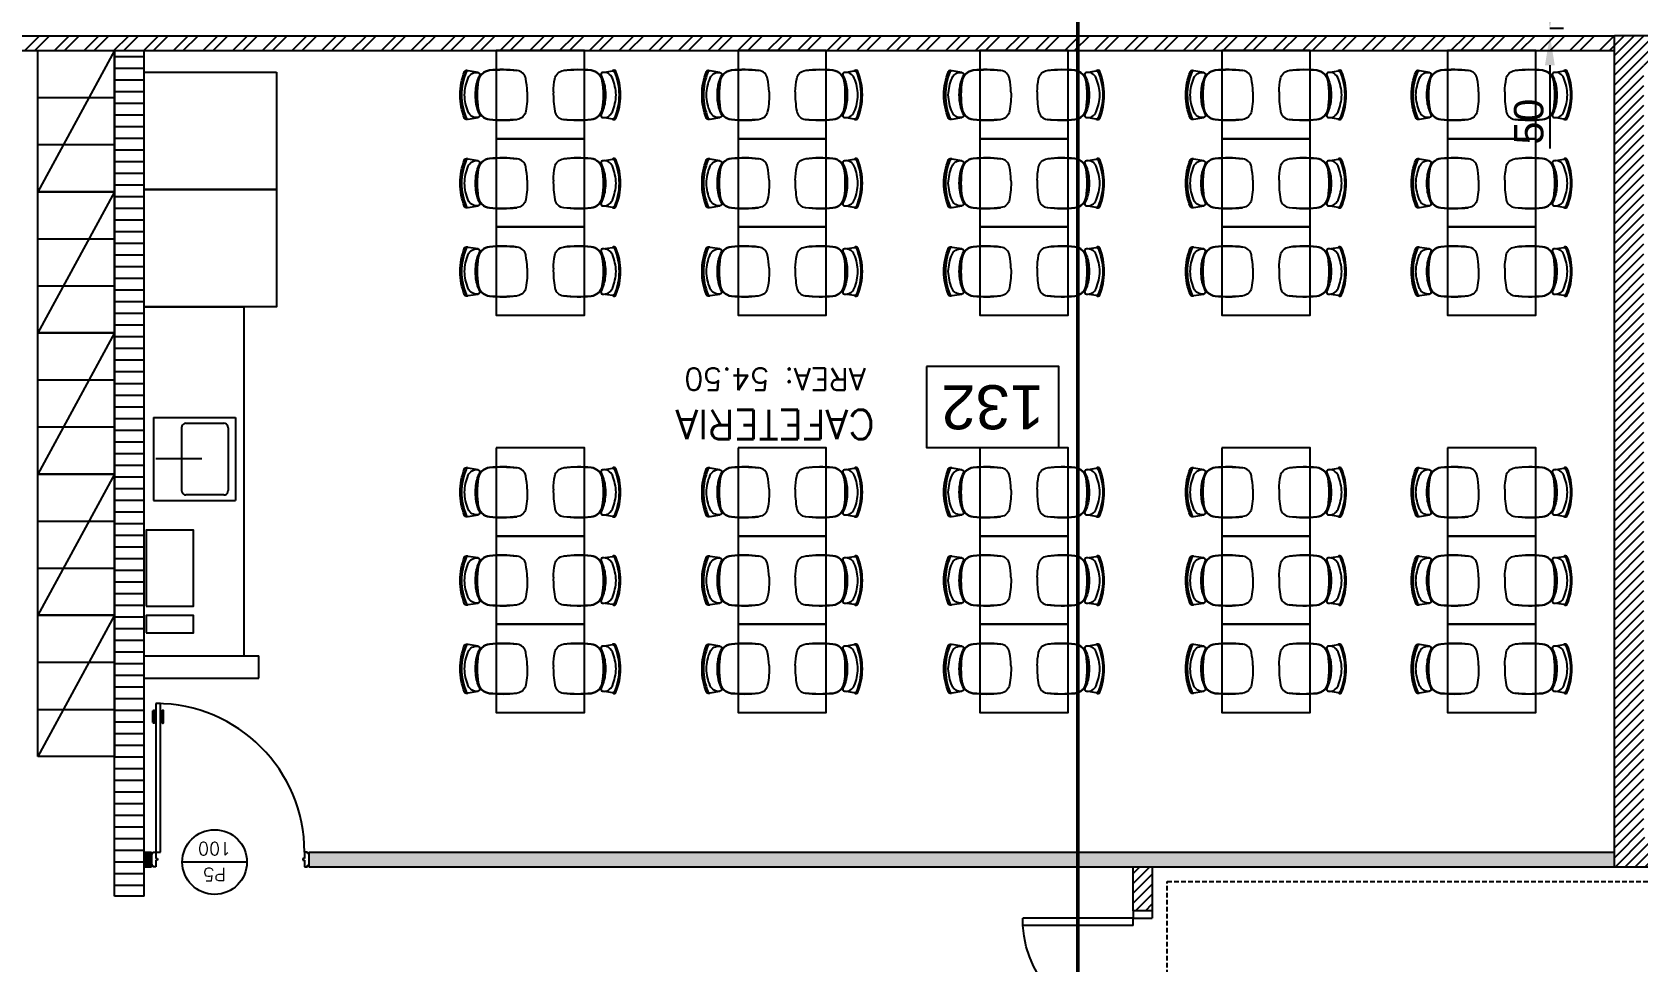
# Model space of a CAD drawing. Header units: millimetres. Extents: x 1478096 to 1808313, y 619971 to 762366.
# Drawn here: x 1532534 to 1543454, y 655871 to 662193 of the extents above; entities that cross this region are included whole.
import ezdxf
from ezdxf.enums import TextEntityAlignment as Align

# ---------------------------------------------------------------- set-up
doc = ezdxf.new("R2010")
doc.units = ezdxf.units.MM
doc.header["$LTSCALE"] = 10
doc.linetypes.add('CENTERX2', pattern=[4, 2.5, -0.5, 0.5, -0.5])
doc.linetypes.add('HIDDEN2', pattern=[4.7625, 3.175, -1.5875])
for name, color, linetype in [('A-HATCH-BLOQUE', 241, 'Continuous'), ('A-HATCH-DURLOCK', 252, 'Continuous'), ('A-HATCH-MAMPOSTERIA', 104, 'Continuous'), ('COSTAN-CAM-EJES', 251, 'CENTERX2'), ('COSTAN-EXH-COTAS', 7, 'Continuous'), ('DC-ARQ-0 TEXTOS', 7, 'Continuous'), ('DC-ARQ-CARPINTERIAS', 7, 'Continuous'), ('DC-ARQ-EQUIP. OFICINAS', 33, 'Continuous'), ('DC-ARQ-LOCKERS', 7, 'Continuous'), ('DC-ARQ-MURO BLOQUE', 181, 'Continuous'), ('DC-ARQ-MURO DE BLOQUE', 7, 'Continuous'), ('DC-ARQ-MURO LAD. CERÁMICO', 54, 'Continuous'), ('DC-ARQ-PAINEL DURLOCK', 7, 'Continuous'), ('TXT CARPINTERIAS', 2, 'Continuous')]:
    doc.layers.add(name, color=color, linetype=linetype)
doc.styles.add('costan', font='ARIAL.TTF')
doc.styles.add('ROMANS', font='romans')
doc.styles.get("Standard").update_dxf_attribs({"font": 'ARIAL.TTF'})
doc.dimstyles.new('COSTAN-MM-100', dxfattribs={"dimtxt": 200, "dimasz": 200, "dimexe": 0, "dimexo": 0, "dimgap": 40, "dimtad": 1, "dimdec": 0, "dimzin": 0, "dimdsep": 46, "dimtxsty": 'costan', "dimblk1": 'ARCHTICK', "dimblk2": 'ARCHTICK', "dimcen": 0, "dimclrd": 256, "dimclre": 256, "dimclrt": 256, "dimadec": 0, "dimazin": 0, "dimtfac": 1, "dimtdec": 0, "dimtofl": 0, "dimtmove": 0, "dimatfit": 3, "dimfxl": 0, "dimtolj": 1, "dimtzin": 0, "dimarcsym": 0})
pattern_1 = [(225, (3172020.15, 1376323.11), (101.027881, -101.027881), []), (225, (3171952.8, 1376323.11), (101.027881, -101.027881), [])]
pattern_2 = [(225, (3172020.15, 1376323.114), (33.6759605, -33.6759605), [])]

# ---------------------------------------------------------------- blocks, each defined once
blk = doc.blocks.new('RE-PLANTABASE(XREF)$0$LJ-PLANTA BASE(XREF)$0$SE-PM01$0$LR-PM01$0$SILLA')
at = {"layer": 'DC-ARQ-EQUIP. OFICINAS'}
for p, q in [((-0.053, 0.418), (-0.053, 0.434)), ((0.069, 0.418), (0.069, 0.434))]:
    blk.add_line(p, q, dxfattribs=at)
for points in [[(0.229, 0.495, 0.482052), (0.224, 0.524, 0.097119), (0.027, 0.562, 0.097119), (-0.171, 0.524, 0.48266), (-0.175, 0.494)], [(-0.162, 0.412), (-0.175, 0.494, -0.349153), (-0.165, 0.512, -0.09418), (0.027, 0.55, -0.094192), (0.218, 0.512, -0.349216), (0.229, 0.494), (0.216, 0.412)], [(0, 0, -0.036492), (-0.109, 0.012, -0.328643), (-0.178, 0.084, -0.05523), (-0.18, 0.316, -0.340817), (-0.09, 0.41, -0.077917), (0.144, 0.41, -0.200555), (0.214, 0.367, -0.200555)], [(0.214, 0.367, 0.200555), (0.144, 0.41, 0.077917), (-0.09, 0.41, 0.340817), (-0.18, 0.316, 0.054462), (-0.178, 0.088)], [(0, 0, 0.054278), (0.163, 0.012, 0.328643), (0.231, 0.084, 0.05523), (0.233, 0.316, 0.340817), (0.144, 0.41, 0.077917), (-0.09, 0.41, 0.200555), (-0.16, 0.367, 0.200555)], [(-0.16, 0.367, -0.200555), (-0.09, 0.41, -0.077917), (0.144, 0.41, -0.340817), (0.233, 0.316, -0.054462), (0.232, 0.088)]]:
    blk.add_lwpolyline(points, format="xyb", dxfattribs=at)
blk.add_lwpolyline([(-0.137, 0.399, -0.10021), (-0.015, 0.434, -0.045601), (0.069, 0.434, -0.10021), (0.191, 0.399, 0.520466), (0.216, 0.412, 0.340461), (0.169, 0.494, 0.089601), (0.027, 0.525, 0.089601), (-0.115, 0.494, 0.340461), (-0.162, 0.412, 0.520466)], format="xyb", close=True, dxfattribs=at)
blk = doc.blocks.new('Locker 12 puertas')
at = {"layer": 'DC-ARQ-LOCKERS'}
for p, q in [((0, -0.96), (0.522, 0)), ((0.522, -0.32), (0, -0.32)), ((0.522, -0.64), (0, -0.64)), ((0.522, -0.96), (0.014, -0.96))]:
    blk.add_line(p, q, dxfattribs=at)
blk.add_lwpolyline([(0.522, 0), (0.522, -0.96), (0, -0.96), (0, 0)], close=True, dxfattribs=at)
blk = doc.blocks.new('PUERTAS 01')
at = {"layer": 'DC-ARQ-CARPINTERIAS'}
for p, q in [((1639.635, 694.416), (1639.625, 694.416)), ((1639.635, 694.406), (1639.635, 694.416)), ((1639.725, 694.416), (1639.715, 694.416)), ((1639.715, 694.416), (1639.715, 694.406)), ((1639.625, 694.386), (1639.625, 694.406)), ((1639.625, 694.406), (1639.635, 694.406)), ((1639.67, 694.386), (1639.625, 694.386)), ((1639.67, 694.376), (1639.67, 694.386)), ((1639.68, 694.376), (1639.67, 694.376)), ((1639.725, 694.386), (1639.68, 694.386)), ((1639.68, 694.386), (1639.68, 694.376)), ((1639.715, 694.406), (1639.725, 694.406)), ((1639.725, 694.406), (1639.725, 694.386)), ((1639.725, 694.386), (1639.725, 694.354)), ((1640.734, 694.386), (1639.725, 694.386)), ((1639.725, 694.354), (1640.734, 694.354)), ((1640.602, 694.399), (1640.602, 694.403)), ((1640.602, 694.341), (1640.602, 694.337)), ((1640.606, 694.406), (1640.684, 694.406)), ((1640.684, 694.396), (1640.606, 694.396)), ((1640.684, 694.344), (1640.606, 694.344)), ((1640.606, 694.334), (1640.684, 694.334)), ((1640.662, 694.386), (1640.662, 694.396)), ((1640.662, 694.354), (1640.662, 694.344)), ((1640.677, 694.386), (1640.677, 694.396)), ((1640.677, 694.354), (1640.677, 694.344)), ((1640.687, 694.403), (1640.687, 694.399)), ((1640.687, 694.337), (1640.687, 694.341)), ((1640.734, 694.354), (1640.734, 694.386)), ((1639.67, 693.376), (1639.625, 693.376)), ((1639.625, 693.376), (1639.625, 693.356)), ((1639.625, 693.356), (1639.635, 693.356)), ((1639.635, 693.346), (1639.625, 693.346)), ((1639.635, 693.356), (1639.635, 693.346)), ((1639.68, 693.386), (1639.67, 693.386)), ((1639.67, 693.386), (1639.67, 693.376)), ((1639.68, 693.376), (1639.68, 693.386)), ((1639.725, 693.376), (1639.68, 693.376)), ((1639.715, 693.346), (1639.715, 693.356)), ((1639.715, 693.356), (1639.725, 693.356)), ((1639.725, 693.346), (1639.715, 693.346)), ((1639.725, 693.356), (1639.725, 693.376))]:
    blk.add_line(p, q, dxfattribs=at)
for centre, radius, start, end in [((1639.725, 694.386), 1.01, 270, 0), ((1640.606, 694.403), 0.00354, 90, 180), ((1640.606, 694.399), 0.00354, 180, 270), ((1640.606, 694.341), 0.00354, 90, 180), ((1640.606, 694.337), 0.00354, 180, 270), ((1640.684, 694.403), 0.00354, 0, 90), ((1640.684, 694.399), 0.00354, 270, 0), ((1640.684, 694.341), 0.00354, 0, 90), ((1640.684, 694.337), 0.00354, 270, 0)]:
    blk.add_arc(centre, radius, start, end, dxfattribs=at)
blk = doc.blocks.new('A$C252222FB')
at = {"layer": 'DC-ARQ-CARPINTERIAS'}
for p, q in [((0, 0.88), (0.05, 0.88)), ((0.05, 0.75), (0.05, 0.88)), ((1.2, 0.88), (1.15, 0.88)), ((1.15, 0.75), (1.15, 0.88)), ((0, 0.75), (0.05, 0.75)), ((0.1, 0.75), (0.05, 0.75)), ((0.05, 0.75), (0.05, 0.4)), ((0.1, 0.75), (0.1, 0.4)), ((1.1, 0.75), (1.15, 0.75)), ((1.1, 0.75), (1.1, 0)), ((1.2, 0.75), (1.15, 0.75)), ((1.15, 0.75), (1.15, 0)), ((0.1, 0.4), (0.05, 0.4)), ((1.1, 0), (1.15, 0)), ((1.1, 0), (1.15, 0))]:
    blk.add_line(p, q, dxfattribs=at)
for centre, radius, start, end in [((0.038, 0.755), 0.36, 279.8989, 359.2134), ((1.15, 0.75), 0.752, 180, 266.1859)]:
    blk.add_arc(centre, radius, start, end, dxfattribs=at)
blk = doc.blocks.new('SIMB-CAR')
blk.add_line((-0.5, 0), (0.5, 0))
blk.add_circle((0, 0), 0.5)
at = {"style": 'ROMANS'}
for tag, p in [('TIPO', (0, 0.192)), ('NUMERO', (0, -0.205))]:
    blk.add_attdef(tag, text='', height=0.2, dxfattribs=at).set_placement(p, align=Align.MIDDLE)
blk = doc.blocks.new('*D490')
at = {"layer": 'COSTAN-EXH-COTAS', "lineweight": -2, "transparency": 16777216}
for p, q in [((1542856, 662418), (1542856, 662618)), ((1542948, 662218), (1542856, 662218)), ((1542856, 661968), (1542856, 661402))]:
    blk.add_line(p, q, dxfattribs=at)
at = {"layer": 'COSTAN-EXH-COTAS', "transparency": 16777216}
for points in [[(1542822, 662418), (1542889, 662418), (1542856, 662218)], [(1542822, 661968), (1542889, 661968), (1542856, 662168)]]:
    blk.add_solid(points, dxfattribs=at)
at = {"layer": 'Defpoints', "color": 0, "transparency": 16777216}
for p in [(1542948, 662218), (1542856, 662168), (1542856, 662168)]:
    blk.add_point(p, dxfattribs=at)
at = {"layer": 'COSTAN-EXH-COTAS', "transparency": 16777216, "insert": (1542713, 661585), "char_height": 200, "attachment_point": 5, "rotation": 90, "style": 'costan'}
blk.add_mtext('\\A1;50', dxfattribs=at)
blk = doc.blocks.new('_ARCHTICK')
at = {"color": 0, "linetype": 'ByBlock', "const_width": 0.15}
blk.add_lwpolyline([(-0.5, -0.5), (0.5, 0.5)], dxfattribs=at)

msp = doc.modelspace()

# ---------------------------------------------------------------- hatches: boundary and pattern name
at = {"layer": 'A-HATCH-BLOQUE'}
h = msp.add_hatch(dxfattribs=at)
h.set_pattern_fill('ANSI31', color=256, scale=15, angle=180)
h.set_pattern_definition(pattern_2)
h.paths.add_polyline_path([(1543295.016, 656518.17), (1544325.016, 656518.17), (1544325.016, 656718.17), (1543495.016, 656718.17), (1543495.007, 661968.17), (1545395.007, 661968.17), (1545395.016, 656518.17), (1545595.016, 656518.17), (1545595.007, 662168.17), (1543295.007, 662168.17)])
h = msp.add_hatch(dxfattribs=at)
h.set_pattern_fill('ANSI31', color=256, scale=15, angle=180)
h.set_pattern_definition(pattern_2)
h.paths.add_polyline_path([(1540021.966, 656218.17), (1540151.966, 656218.17), (1540151.966, 656518.17), (1540021.966, 656518.17)])
at = {"layer": 'A-HATCH-DURLOCK'}
h = msp.add_hatch(dxfattribs=at)
h.set_pattern_fill('ANSI32', color=256, scale=15, angle=180)
h.set_pattern_definition(pattern_1)
h.paths.add_polyline_path([(1525095.031, 662168.17), (1525095.031, 662068.17), (1539810.019, 662068.17), (1539810.019, 662168.17)])
h = msp.add_hatch(dxfattribs=at)
h.set_pattern_fill('ANSI32', color=256, scale=15, angle=180)
h.set_pattern_definition(pattern_1)
h.paths.add_polyline_path([(1539810.019, 662068.17), (1543295.007, 662068.17), (1543295.007, 662168.17), (1539810.019, 662168.17)])
h = msp.add_hatch(color=256, dxfattribs=at)
h.dxf.hatch_style = 1
h.paths.add_polyline_path([(1533295.016, 656518.17), (1533345.958, 656518.17), (1533345.958, 656618.17), (1533295.016, 656618.17)])
h = msp.add_hatch(color=256, dxfattribs=at)
h.dxf.hatch_style = 1
h.paths.add_polyline_path([(1534415.958, 656518.17), (1543295.016, 656518.17), (1543295.016, 656618.17), (1534415.958, 656618.17)])
at = {"layer": 'A-HATCH-MAMPOSTERIA'}
h = msp.add_hatch(dxfattribs=at)
h.set_pattern_fill('ANSI31', color=256, scale=25, angle=315, style=0)
h.set_pattern_definition([(360, (3172020.15, 1376323.11), (2e-14, 79.375), [])])
h.paths.add_polyline_path([(1533095.016, 656318.17), (1533295.016, 656318.17), (1533295.007, 662068.17), (1533095.007, 662068.17)])

# ---------------------------------------------------------------- linework, layer by layer
at = {"layer": 'A-HATCH-DURLOCK'}
msp.add_line((1533295.016, 656518.17), (1533295.016, 656618.17), dxfattribs=at)
at = {"layer": 'COSTAN-CAM-EJES', "const_width": 25}
msp.add_lwpolyline([(1539645.049, 619983.43), (1539645.049, 762353.176)], dxfattribs=at)
at = {"layer": 'DC-ARQ-0 TEXTOS'}
msp.add_lwpolyline([(1538616.546, 659919.554), (1538616.546, 659369.554), (1539516.546, 659369.554), (1539516.546, 659919.554)], close=True, dxfattribs=at)
at = {"layer": 'DC-ARQ-EQUIP. OFICINAS'}
for p, q in [((1533295.008, 660325.199), (1533976.952, 660325.199)), ((1533976.952, 657951.075), (1533976.952, 660325.199)), ((1533359.673, 659571.845), (1533917.684, 659571.845)), ((1533359.673, 659571.845), (1533359.673, 659007.92)), ((1533550.624, 659503.26), (1533550.624, 659076.506)), ((1533579.413, 659533.742), (1533838.514, 659533.742)), ((1533867.303, 659503.26), (1533867.303, 659076.506)), ((1533917.684, 659571.845), (1533917.684, 659007.92)), ((1533375.106, 659293.248), (1533688.595, 659293.248)), ((1533838.514, 659046.023), (1533579.413, 659046.023)), ((1533359.673, 659007.92), (1533917.684, 659007.92)), ((1533295.008, 657951.075), (1534076.952, 657951.075)), ((1534076.952, 657801.075), (1534076.952, 657951.075)), ((1533295.008, 657801.075), (1534076.952, 657801.075))]:
    msp.add_line(p, q, dxfattribs=at)
for points in [[(1535689.91, 662068.17), (1535689.91, 661468.17), (1536289.91, 661468.17), (1536289.91, 662068.17)], [(1537334.933, 662068.17), (1537334.933, 661468.17), (1537934.933, 661468.17), (1537934.933, 662068.17)], [(1538979.956, 662068.17), (1538979.956, 661468.17), (1539579.956, 661468.17), (1539579.956, 662068.17)], [(1540624.979, 662068.17), (1540624.979, 661468.17), (1541224.979, 661468.17), (1541224.979, 662068.17)], [(1542160.002, 662068.17), (1542160.002, 661468.17), (1542760.002, 661468.17), (1542760.002, 662068.17)], [(1534196.082, 661919.999), (1534196.082, 661122.599), (1533295.007, 661122.599), (1533295.007, 661919.999)], [(1535689.91, 661468.17), (1535689.91, 660868.17), (1536289.91, 660868.17), (1536289.91, 661468.17)], [(1537334.933, 661468.17), (1537334.933, 660868.17), (1537934.933, 660868.17), (1537934.933, 661468.17)], [(1538979.956, 661468.17), (1538979.956, 660868.17), (1539579.956, 660868.17), (1539579.956, 661468.17)], [(1540624.979, 661468.17), (1540624.979, 660868.17), (1541224.979, 660868.17), (1541224.979, 661468.17)], [(1542160.002, 661468.17), (1542160.002, 660868.17), (1542760.002, 660868.17), (1542760.002, 661468.17)], [(1534196.082, 661122.599), (1534196.082, 660325.199), (1533295.007, 660325.199), (1533295.007, 661122.599)], [(1535689.91, 660868.17), (1535689.91, 660268.17), (1536289.91, 660268.17), (1536289.91, 660868.17)], [(1537334.933, 660868.17), (1537334.933, 660268.17), (1537934.933, 660268.17), (1537934.933, 660868.17)], [(1538979.956, 660868.17), (1538979.956, 660268.17), (1539579.956, 660268.17), (1539579.956, 660868.17)], [(1540624.979, 660868.17), (1540624.979, 660268.17), (1541224.979, 660268.17), (1541224.979, 660868.17)], [(1542160.002, 660868.17), (1542160.002, 660268.17), (1542760.002, 660268.17), (1542760.002, 660868.17)], [(1535689.91, 659366.876), (1535689.91, 658766.876), (1536289.91, 658766.876), (1536289.91, 659366.876)], [(1537334.933, 659366.876), (1537334.933, 658766.876), (1537934.933, 658766.876), (1537934.933, 659366.876)], [(1538979.956, 659366.876), (1538979.956, 658766.876), (1539579.956, 658766.876), (1539579.956, 659366.876)], [(1540624.979, 659366.876), (1540624.979, 658766.876), (1541224.979, 658766.876), (1541224.979, 659366.876)], [(1542160.002, 659366.876), (1542160.002, 658766.876), (1542760.002, 658766.876), (1542760.002, 659366.876)], [(1533309.192, 658289.18), (1533630.491, 658289.18), (1533630.491, 658807.328), (1533309.192, 658807.328)], [(1535689.91, 658766.876), (1535689.91, 658166.876), (1536289.91, 658166.876), (1536289.91, 658766.876)], [(1537334.933, 658766.876), (1537334.933, 658166.876), (1537934.933, 658166.876), (1537934.933, 658766.876)], [(1538979.956, 658766.876), (1538979.956, 658166.876), (1539579.956, 658166.876), (1539579.956, 658766.876)], [(1540624.979, 658766.876), (1540624.979, 658166.876), (1541224.979, 658166.876), (1541224.979, 658766.876)], [(1542160.002, 658766.876), (1542160.002, 658166.876), (1542760.002, 658166.876), (1542760.002, 658766.876)], [(1533309.192, 658108.537), (1533630.491, 658108.537), (1533630.491, 658225.73), (1533309.192, 658225.73)], [(1535689.91, 658166.876), (1535689.91, 657566.876), (1536289.91, 657566.876), (1536289.91, 658166.876)], [(1537334.933, 658166.876), (1537334.933, 657566.876), (1537934.933, 657566.876), (1537934.933, 658166.876)], [(1538979.956, 658166.876), (1538979.956, 657566.876), (1539579.956, 657566.876), (1539579.956, 658166.876)], [(1540624.979, 658166.876), (1540624.979, 657566.876), (1541224.979, 657566.876), (1541224.979, 658166.876)], [(1542160.002, 658166.876), (1542160.002, 657566.876), (1542760.002, 657566.876), (1542760.002, 658166.876)]]:
    msp.add_lwpolyline(points, close=True, dxfattribs=at)
for points in [[(1533579.413, 659533.742), (1533570.517, 659532.25), (1533562.492, 659527.921), (1533556.123, 659521.177), (1533552.033, 659512.679), (1533550.624, 659503.26)], [(1533867.303, 659503.26), (1533865.894, 659512.679), (1533861.805, 659521.177), (1533855.436, 659527.921), (1533847.41, 659532.25), (1533838.514, 659533.742)], [(1533550.624, 659076.506), (1533552.033, 659067.086), (1533556.123, 659058.589), (1533562.492, 659051.845), (1533570.517, 659047.515), (1533579.413, 659046.023)], [(1533838.514, 659046.023), (1533847.41, 659047.515), (1533855.436, 659051.845), (1533861.805, 659058.589), (1533865.894, 659067.086), (1533867.303, 659076.506)]]:
    msp.add_lwpolyline(points, dxfattribs=at)
at = {"layer": 'DC-ARQ-MURO BLOQUE'}
for p, q in [((1525095.031, 662168.17), (1543295.007, 662168.17)), ((1543295.016, 656518.17), (1543295.007, 662168.17)), ((1545595.007, 662168.17), (1543295.007, 662168.17)), ((1525095.031, 662068.17), (1543295.007, 662068.17)), ((1543295.016, 656518.17), (1544325.016, 656518.17))]:
    msp.add_line(p, q, dxfattribs=at)
msp.add_lwpolyline([(1540021.966, 656218.17), (1540021.966, 656518.17), (1540151.966, 656518.17), (1540151.966, 656218.17)], close=True, dxfattribs=at)
at = {"layer": 'DC-ARQ-MURO DE BLOQUE'}
msp.add_line((1545595.007, 662168.17), (1543295.007, 662168.17), dxfattribs=at)
at = {"layer": 'DC-ARQ-MURO LAD. CERÁMICO'}
for p, q in [((1533095.016, 656318.17), (1533095.007, 662068.17)), ((1533295.016, 656318.17), (1533295.007, 662068.17)), ((1533295.016, 656318.17), (1533095.016, 656318.17))]:
    msp.add_line(p, q, dxfattribs=at)
at = {"layer": 'DC-ARQ-PAINEL DURLOCK'}
for p, q in [((1533295.016, 656618.17), (1533345.958, 656618.17)), ((1533345.958, 656618.17), (1533345.958, 656518.17)), ((1534415.958, 656618.17), (1543295.016, 656618.17)), ((1534415.958, 656618.17), (1534415.958, 656518.17)), ((1533295.016, 656518.17), (1533345.958, 656518.17)), ((1534415.958, 656518.17), (1543295.016, 656518.17))]:
    msp.add_line(p, q, dxfattribs=at)
at = {"layer": 'DC-ARQ-PAINEL DURLOCK', "linetype": 'HIDDEN2'}
for p, q in [((1540251.966, 655118.17), (1540251.966, 656418.17)), ((1540251.966, 656418.17), (1548341.241, 656418.17))]:
    msp.add_line(p, q, dxfattribs=at)

# ---------------------------------------------------------------- block references
at = {"layer": 'DC-ARQ-CARPINTERIAS', "yscale": 1000, "zscale": 1000}
for name, p, xscale, rotation in [('PUERTAS 01', (2227762.035, -983106.945), 1000, 90), ('A$C252222FB', (1539271.965, 655018.169), -1000, 270)]:
    msp.add_blockref(name, p, dxfattribs=dict(at, xscale=xscale, rotation=rotation))
at = {"layer": 'DC-ARQ-EQUIP. OFICINAS', "yscale": 811.6857886734579}
for p, xscale, zscale, rotation in [((1535900.879, 661787.572), -811.6857886734579, 811.6857886735244, 90), ((1536078.94, 661787.572), 811.6857886734579, 811.6857886734579, 270), ((1537545.902, 661787.572), -811.6857886734579, 811.6857886735244, 90), ((1537723.963, 661787.572), 811.6857886734579, 811.6857886734579, 270), ((1539190.926, 661787.572), -811.6857886734579, 811.6857886735244, 90), ((1539368.986, 661787.572), 811.6857886734579, 811.6857886734579, 270), ((1540835.949, 661787.572), -811.6857886734579, 811.6857886735244, 90), ((1541014.01, 661787.572), 811.6857886734579, 811.6857886734579, 270), ((1542370.972, 661787.572), -811.6857886734579, 811.6857886735244, 90), ((1542549.033, 661787.572), 811.6857886734579, 811.6857886734579, 270), ((1535900.879, 661187.572), -811.6857886734579, 811.6857886735244, 90), ((1536078.94, 661187.572), 811.6857886734579, 811.6857886734579, 270), ((1537545.902, 661187.572), -811.6857886734579, 811.6857886735244, 90), ((1537723.963, 661187.572), 811.6857886734579, 811.6857886734579, 270), ((1539190.926, 661187.572), -811.6857886734579, 811.6857886735244, 90), ((1539368.986, 661187.572), 811.6857886734579, 811.6857886734579, 270), ((1540835.949, 661187.572), -811.6857886734579, 811.6857886735244, 90), ((1541014.01, 661187.572), 811.6857886734579, 811.6857886734579, 270), ((1542370.972, 661187.572), -811.6857886734579, 811.6857886735244, 90), ((1542549.033, 661187.572), 811.6857886734579, 811.6857886734579, 270), ((1535900.879, 660587.572), -811.6857886734579, 811.6857886735244, 90), ((1536078.94, 660587.572), 811.6857886734579, 811.6857886734579, 270), ((1537545.902, 660587.572), -811.6857886734579, 811.6857886735244, 90), ((1537723.963, 660587.572), 811.6857886734579, 811.6857886734579, 270), ((1539190.926, 660587.572), -811.6857886734579, 811.6857886735244, 90), ((1539368.986, 660587.572), 811.6857886734579, 811.6857886734579, 270), ((1540835.949, 660587.572), -811.6857886734579, 811.6857886735244, 90), ((1541014.01, 660587.572), 811.6857886734579, 811.6857886734579, 270), ((1542370.972, 660587.572), -811.6857886734579, 811.6857886735244, 90), ((1542549.033, 660587.572), 811.6857886734579, 811.6857886734579, 270), ((1535900.879, 659086.277), -811.6857886734579, 811.6857886735244, 90), ((1536078.94, 659086.277), 811.6857886734579, 811.6857886734579, 270), ((1537545.902, 659086.277), -811.6857886734579, 811.6857886735244, 90), ((1537723.963, 659086.277), 811.6857886734579, 811.6857886734579, 270), ((1539190.926, 659086.277), -811.6857886734579, 811.6857886735244, 90), ((1539368.986, 659086.277), 811.6857886734579, 811.6857886734579, 270), ((1540835.949, 659086.277), -811.6857886734579, 811.6857886735244, 90), ((1541014.01, 659086.277), 811.6857886734579, 811.6857886734579, 270), ((1542370.972, 659086.277), -811.6857886734579, 811.6857886735244, 90), ((1542549.033, 659086.277), 811.6857886734579, 811.6857886734579, 270), ((1535900.879, 658486.277), -811.6857886734579, 811.6857886735244, 90), ((1536078.94, 658486.277), 811.6857886734579, 811.6857886734579, 270), ((1537545.902, 658486.277), -811.6857886734579, 811.6857886735244, 90), ((1537723.963, 658486.277), 811.6857886734579, 811.6857886734579, 270), ((1539190.926, 658486.277), -811.6857886734579, 811.6857886735244, 90), ((1539368.986, 658486.277), 811.6857886734579, 811.6857886734579, 270), ((1540835.949, 658486.277), -811.6857886734579, 811.6857886735244, 90), ((1541014.01, 658486.277), 811.6857886734579, 811.6857886734579, 270), ((1542370.972, 658486.277), -811.6857886734579, 811.6857886735244, 90), ((1542549.033, 658486.277), 811.6857886734579, 811.6857886734579, 270), ((1535900.879, 657886.277), -811.6857886734579, 811.6857886735244, 90), ((1536078.94, 657886.277), 811.6857886734579, 811.6857886734579, 270), ((1537545.902, 657886.277), -811.6857886734579, 811.6857886735244, 90), ((1537723.963, 657886.277), 811.6857886734579, 811.6857886734579, 270), ((1539190.926, 657886.277), -811.6857886734579, 811.6857886735244, 90), ((1539368.986, 657886.277), 811.6857886734579, 811.6857886734579, 270), ((1540835.949, 657886.277), -811.6857886734579, 811.6857886735244, 90), ((1541014.01, 657886.277), 811.6857886734579, 811.6857886734579, 270), ((1542370.972, 657886.277), -811.6857886734579, 811.6857886735244, 90), ((1542549.033, 657886.277), 811.6857886734579, 811.6857886734579, 270)]:
    msp.add_blockref('RE-PLANTABASE(XREF)$0$LJ-PLANTA BASE(XREF)$0$SE-PM01$0$LR-PM01$0$SILLA', p, dxfattribs=dict(at, xscale=xscale, zscale=zscale, rotation=rotation))
at = {"layer": 'DC-ARQ-LOCKERS', "color": 8, "xscale": 1000, "yscale": 1000, "zscale": 1000, "rotation": 180.000038960249}
for p in [(1533095.008, 661108.17), (1533095.008, 660148.17), (1533095.008, 659188.17), (1533095.007, 658228.17)]:
    msp.add_blockref('Locker 12 puertas', p, dxfattribs=at)
at = {"layer": 'DC-ARQ-LOCKERS', "xscale": 1000, "yscale": 1000, "zscale": 1000, "rotation": 180.000038960249}
msp.add_blockref('Locker 12 puertas', (1533094.994, 657268.17), dxfattribs=at)
at = {"layer": 'TXT CARPINTERIAS', "xscale": 440.0000000000546, "yscale": 440.0000000000546, "zscale": 440.0000000000546, "rotation": 180}
msp.add_blockref('SIMB-CAR', (1533775.124, 656550.057), dxfattribs=at).add_auto_attribs({'NUMERO': '100', 'TIPO': 'P5'})

# ---------------------------------------------------------------- texts
at = {"layer": 'DC-ARQ-0 TEXTOS', "attachment_point": 5, "rotation": 180}
for s, insert, char_height, width in [('{\\Fromans|c0;CAFETERIA\\P\\H0.75x;AREA: 54.50}', (1537586.18, 659667.437), 200, 3964.44731), ('132', (1539066.546, 659644.554), 300, 801.45132)]:
    msp.add_mtext(s, dxfattribs=dict(at, insert=insert, char_height=char_height, width=width))

# ---------------------------------------------------------------- dimensions: what is measured, and where the dimension line sits
at = {"layer": 'COSTAN-EXH-COTAS'}
dim = msp.add_linear_dim(base=(1542855.519, 662168.17), p1=(1542947.662, 662218.17), p2=(1542855.519, 662168.17), angle=90, dimstyle='COSTAN-MM-100', dxfattribs=at)
dim.commit()
dim.dimension.update_dxf_attribs({"geometry": '*D490', "text_midpoint": (1542713.404, 661585.265)})

doc.saveas('drawing.dxf')
